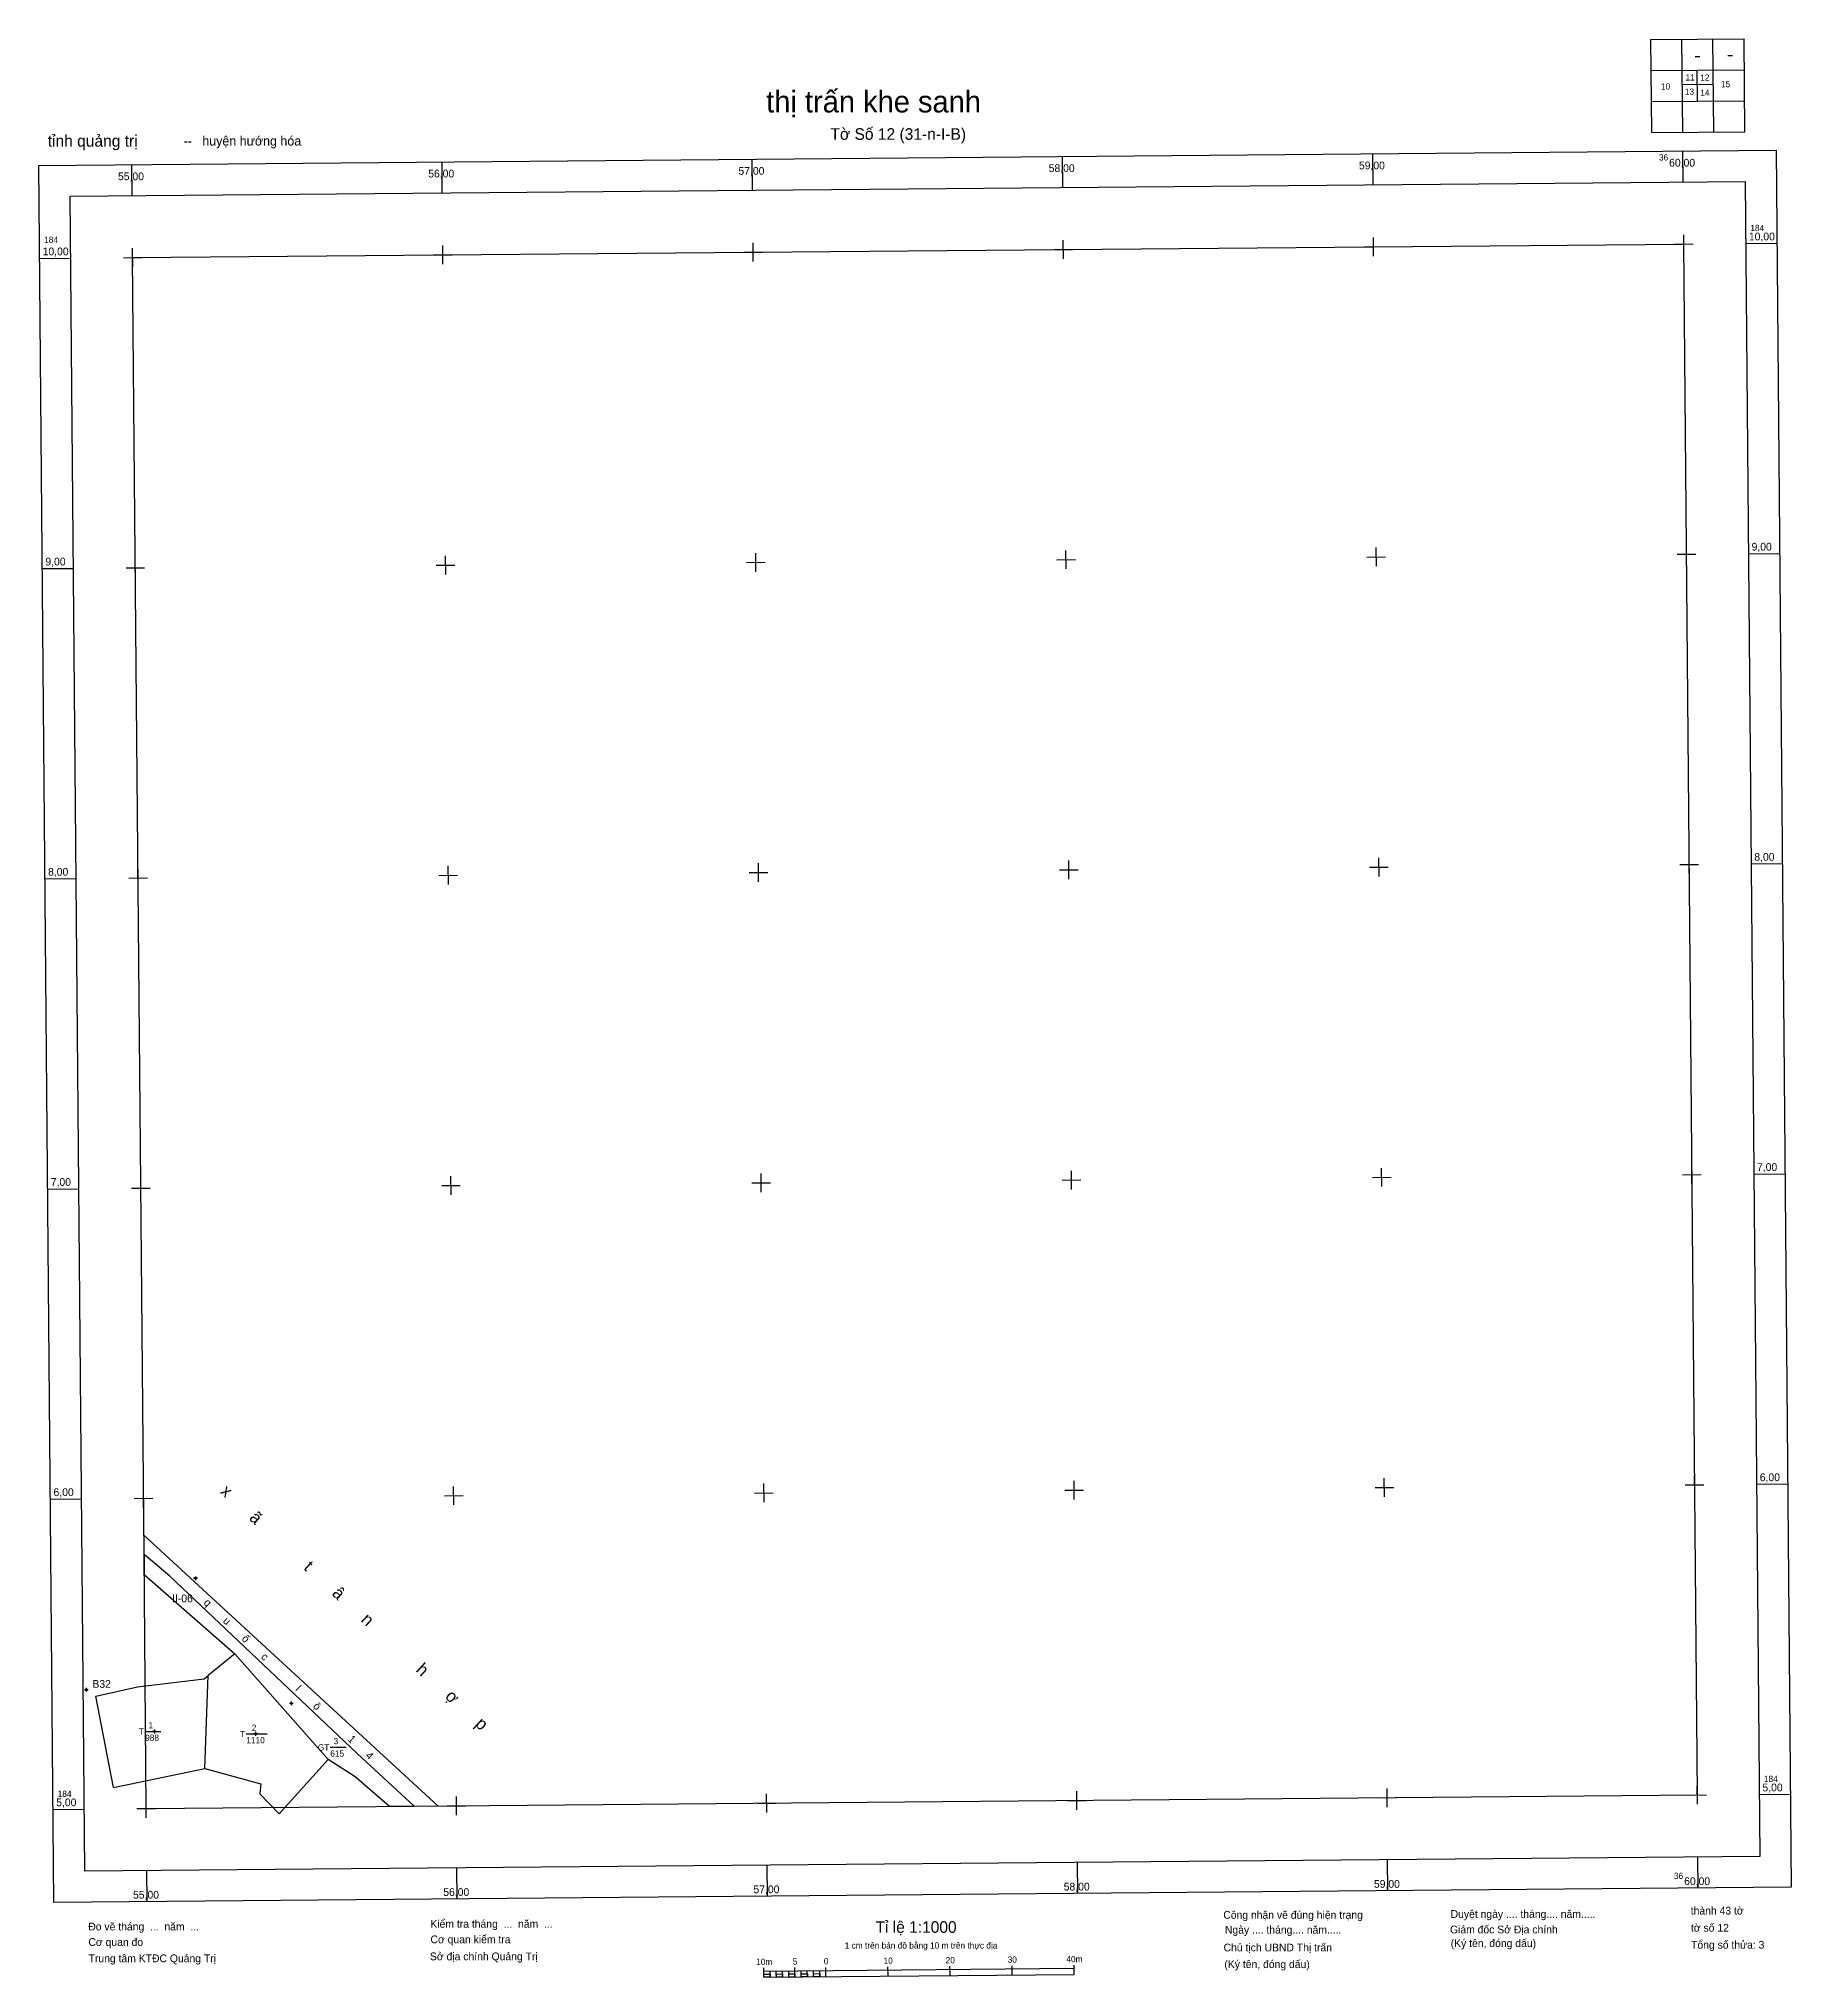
# Model space of a CAD drawing. Extents: x 552020 to 592342, y 1839949 to 1859728.
# Drawn here: x 552020 to 552585, y 1839949 to 1840574 of the extents above.
import ezdxf

# ---------------------------------------------------------------- set-up
doc = ezdxf.new("R2010")
doc.units = 0
for name, color, linetype in [('Level 1', 7, 'Continuous'), ('Level 10', 7, 'Continuous'), ('Level 11', 7, 'Continuous'), ('Level 12', 7, 'Continuous'), ('Level 13', 7, 'Continuous'), ('Level 34', 7, 'Continuous'), ('Level 62', 7, 'Continuous'), ('Level 63', 7, 'Continuous')]:
    doc.layers.add(name, color=color, linetype=linetype)

msp = doc.modelspace()

# ---------------------------------------------------------------- linework, layer by layer
at = {"layer": 'Level 1'}
for p, q in [((552554.55, 1840563.73), (552554.64, 1840553.73)), ((552549.9, 1840559.11), (552559.9, 1840559.2))]:
    msp.add_line(p, q, dxfattribs=at)
at = {"layer": 'Level 10'}
for p, q in [((552070.46, 1840077.71), (552070.15, 1840077.71)), ((552070.76, 1840078.33), (552070.77, 1840078.02)), ((552070.77, 1840077.39), (552070.77, 1840077.08)), ((552071.4, 1840077.72), (552071.09, 1840077.71)), ((552035.58, 1840042.42), (552035.58, 1840042.1)), ((552035.27, 1840041.79), (552034.96, 1840041.79)), ((552035.58, 1840041.48), (552035.59, 1840041.17)), ((552036.21, 1840041.8), (552035.89, 1840041.79))]:
    msp.add_line(p, q, dxfattribs=at)
for centre, radius in [((552070.78, 1840077.71), 0.312), ((552070.78, 1840077.71), 0.075), ((552035.59, 1840041.8), 0.312), ((552035.59, 1840041.8), 0.075)]:
    msp.add_circle(centre, radius, dxfattribs=at)
at = {"layer": 'Level 11'}
for p, q in [((552101.33, 1840037.39), (552101.01, 1840037.38)), ((552101.33, 1840037.39), (552101.01, 1840037.38)), ((552101.64, 1840037.7), (552101.33, 1840037.39)), ((552101.64, 1840037.7), (552101.33, 1840037.39)), ((552101.33, 1840037.39), (552101.65, 1840037.08)), ((552101.33, 1840037.39), (552101.65, 1840037.08)), ((552101.64, 1840038.01), (552101.64, 1840037.7)), ((552101.64, 1840038.01), (552101.64, 1840037.7)), ((552101.95, 1840037.39), (552101.64, 1840037.7)), ((552101.95, 1840037.39), (552101.64, 1840037.7)), ((552101.65, 1840037.08), (552101.95, 1840037.39)), ((552101.65, 1840037.08), (552101.95, 1840037.39)), ((552101.65, 1840037.08), (552101.65, 1840036.77)), ((552101.65, 1840037.08), (552101.65, 1840036.77)), ((552102.27, 1840037.4), (552101.95, 1840037.39)), ((552102.27, 1840037.4), (552101.95, 1840037.39)), ((552057.21, 1840028.34), (552056.9, 1840028.34)), ((552057.21, 1840028.34), (552056.9, 1840028.34)), ((552057.52, 1840028.66), (552057.21, 1840028.34)), ((552057.52, 1840028.66), (552057.21, 1840028.34)), ((552057.21, 1840028.34), (552057.53, 1840028.04)), ((552057.21, 1840028.34), (552057.53, 1840028.04)), ((552057.52, 1840028.97), (552057.52, 1840028.66)), ((552057.52, 1840028.97), (552057.52, 1840028.66)), ((552057.83, 1840028.35), (552057.52, 1840028.66)), ((552057.83, 1840028.35), (552057.52, 1840028.66)), ((552057.53, 1840028.04), (552057.83, 1840028.35)), ((552057.53, 1840028.04), (552057.83, 1840028.35)), ((552057.53, 1840028.04), (552057.53, 1840027.73)), ((552057.53, 1840028.04), (552057.53, 1840027.73)), ((552058.14, 1840028.35), (552057.83, 1840028.35)), ((552058.14, 1840028.35), (552057.83, 1840028.35)), ((552089.8, 1840027.54), (552089.48, 1840027.54)), ((552089.8, 1840027.54), (552089.48, 1840027.54)), ((552090.11, 1840027.85), (552089.8, 1840027.54)), ((552090.11, 1840027.85), (552089.8, 1840027.54)), ((552089.8, 1840027.54), (552090.12, 1840027.23)), ((552089.8, 1840027.54), (552090.12, 1840027.23)), ((552090.11, 1840028.17), (552090.11, 1840027.85)), ((552090.11, 1840028.17), (552090.11, 1840027.85)), ((552090.42, 1840027.54), (552090.11, 1840027.85)), ((552090.42, 1840027.54), (552090.11, 1840027.85)), ((552090.12, 1840027.23), (552090.42, 1840027.54)), ((552090.12, 1840027.23), (552090.42, 1840027.54)), ((552090.12, 1840027.23), (552090.12, 1840026.91)), ((552090.12, 1840027.23), (552090.12, 1840026.91)), ((552090.74, 1840027.55), (552090.42, 1840027.54)), ((552090.74, 1840027.55), (552090.42, 1840027.54))]:
    msp.add_line(p, q, dxfattribs=at)
for centre in [(552101.65, 1840037.4), (552101.65, 1840037.4), (552057.53, 1840028.35), (552057.53, 1840028.35), (552090.12, 1840027.55), (552090.12, 1840027.55)]:
    msp.add_circle(centre, 0.075, dxfattribs=at)
at = {"layer": 'Level 13'}
for p, q in [((552054.52, 1840028.32), (552059.62, 1840028.36)), ((552087.11, 1840027.52), (552093.91, 1840027.57)), ((552114.18, 1840023.23), (552119.27, 1840023.28))]:
    msp.add_line(p, q, dxfattribs=at)
at = {"layer": 'Level 34'}
for points in [[(552054.11, 1840091.61), (552148.98, 1840004.31)], [(552054.16, 1840085.48), (552054.17, 1840085.37)], [(552141.21, 1840004.24), (552122.84, 1840021.23), (552062.44, 1840078.41), (552054.17, 1840085.37)], [(552054.17, 1840085.37), (552054.22, 1840078.97), (552083.48, 1840053.35)], [(552083.48, 1840053.35), (552074.84, 1840046.41)], [(552113.51, 1840019.3), (552083.48, 1840053.35)], [(552038.68, 1840039.66), (552052.04, 1840042.76), (552073.51, 1840045.34), (552074.84, 1840046.41)], [(552073.72, 1840016.44), (552074.84, 1840046.41)], [(552044.33, 1840010.33), (552038.68, 1840039.66)], [(552097.74, 1840001.75), (552113.51, 1840019.3)], [(552141.21, 1840004.24), (552133.26, 1840004.17), (552122.18, 1840013.72), (552113.51, 1840019.3)], [(552044.33, 1840010.33), (552073.72, 1840016.44)], [(552073.72, 1840016.44), (552091.86, 1840011.5)], [(552091.86, 1840011.5), (552091.49, 1840008.26)], [(552091.49, 1840008.26), (552097.74, 1840001.75)]]:
    msp.add_lwpolyline(points, dxfattribs=at)
at = {"layer": 'Level 62'}
for p, q in [((552539.78, 1840573.6), (552569.77, 1840573.86)), ((552540.04, 1840543.61), (552539.78, 1840573.6)), ((552550.04, 1840543.69), (552549.78, 1840573.68)), ((552560.04, 1840543.78), (552559.77, 1840573.77)), ((552570.03, 1840543.87), (552569.77, 1840573.86)), ((552554.05, 1840568.16), (552555.55, 1840568.18)), ((552564.56, 1840568.42), (552566.06, 1840568.44)), ((552539.87, 1840563.6), (552569.86, 1840563.86)), ((552539.95, 1840553.6), (552569.95, 1840553.86)), ((552540.04, 1840543.61), (552570.03, 1840543.87)), ((552350.24, 1840525.95), (552350.15, 1840535.95)), ((552450.21, 1840526.82), (552450.12, 1840536.82)), ((552550.18, 1840527.7), (552550.09, 1840537.69)), ((552050.34, 1840523.33), (552050.25, 1840533.32)), ((552150.3, 1840524.2), (552150.22, 1840534.2)), ((552250.27, 1840525.07), (552250.19, 1840535.07)), ((552050.54, 1840500.33), (552050.48, 1840506.33)), ((552150.51, 1840501.21), (552150.45, 1840507.21)), ((552247.45, 1840505.05), (552253.45, 1840505.11)), ((552250.47, 1840502.08), (552250.42, 1840508.08)), ((552347.42, 1840505.93), (552353.42, 1840505.98)), ((552350.44, 1840502.96), (552350.39, 1840508.95)), ((552447.39, 1840506.8), (552453.38, 1840506.86)), ((552450.41, 1840503.83), (552450.36, 1840509.83)), ((552547.35, 1840507.68), (552553.35, 1840507.73)), ((552550.38, 1840504.7), (552550.33, 1840510.7)), ((552570.35, 1840507.88), (552580.34, 1840507.97)), ((552020.52, 1840503.07), (552030.52, 1840503.16)), ((552047.51, 1840503.31), (552053.51, 1840503.36)), ((552147.48, 1840504.18), (552153.48, 1840504.23)), ((552051.41, 1840400.36), (552051.36, 1840406.36)), ((552151.38, 1840401.24), (552151.33, 1840407.24)), ((552248.32, 1840405.09), (552254.32, 1840405.14)), ((552251.35, 1840402.11), (552251.3, 1840408.11)), ((552348.29, 1840405.96), (552354.29, 1840406.01)), ((552351.32, 1840402.99), (552351.26, 1840408.99)), ((552448.26, 1840406.83), (552454.26, 1840406.89)), ((552451.29, 1840403.86), (552451.23, 1840409.86)), ((552548.23, 1840407.71), (552554.23, 1840407.76)), ((552551.25, 1840404.74), (552551.2, 1840410.73)), ((552571.22, 1840407.91), (552581.22, 1840408)), ((552021.39, 1840403.1), (552031.39, 1840403.19)), ((552048.39, 1840403.34), (552054.38, 1840403.39)), ((552148.35, 1840404.21), (552154.35, 1840404.26)), ((552052.29, 1840300.4), (552052.23, 1840306.39)), ((552152.25, 1840301.27), (552152.2, 1840307.27)), ((552249.2, 1840305.12), (552255.2, 1840305.17)), ((552252.22, 1840302.14), (552252.17, 1840308.14)), ((552349.17, 1840305.99), (552355.16, 1840306.04)), ((552352.19, 1840303.02), (552352.14, 1840309.02)), ((552449.13, 1840306.87), (552455.13, 1840306.92)), ((552452.16, 1840303.89), (552452.11, 1840309.89)), ((552549.1, 1840307.74), (552555.1, 1840307.79)), ((552552.13, 1840304.77), (552552.08, 1840310.77)), ((552572.1, 1840307.94), (552582.09, 1840308.03)), ((552022.27, 1840303.13), (552032.27, 1840303.22)), ((552049.26, 1840303.37), (552055.26, 1840303.42)), ((552149.23, 1840304.24), (552155.23, 1840304.3)), ((552053.16, 1840200.43), (552053.11, 1840206.43)), ((552153.13, 1840201.3), (552153.08, 1840207.3)), ((552250.07, 1840205.15), (552256.07, 1840205.2)), ((552253.1, 1840202.18), (552253.04, 1840208.17)), ((552350.04, 1840206.02), (552356.04, 1840206.08)), ((552353.07, 1840203.05), (552353.01, 1840209.05)), ((552450.01, 1840206.9), (552456.01, 1840206.95)), ((552453.03, 1840203.92), (552452.98, 1840209.92)), ((552549.98, 1840207.77), (552555.98, 1840207.82)), ((552553, 1840204.8), (552552.95, 1840210.8)), ((552572.97, 1840207.97), (552582.97, 1840208.06)), ((552023.14, 1840203.16), (552033.14, 1840203.25)), ((552050.13, 1840203.4), (552056.13, 1840203.45)), ((552150.1, 1840204.27), (552156.1, 1840204.33)), ((552054.03, 1840100.46), (552053.98, 1840106.46)), ((552154, 1840101.33), (552153.95, 1840107.33)), ((552250.95, 1840105.18), (552256.94, 1840105.23)), ((552253.97, 1840102.21), (552253.92, 1840108.21)), ((552350.91, 1840106.05), (552356.91, 1840106.11)), ((552353.94, 1840103.08), (552353.89, 1840109.08)), ((552450.88, 1840106.93), (552456.88, 1840106.98)), ((552453.91, 1840103.96), (552453.86, 1840109.95)), ((552550.85, 1840107.8), (552556.85, 1840107.86)), ((552553.88, 1840104.83), (552553.82, 1840110.83)), ((552573.84, 1840108), (552583.84, 1840108.09)), ((552024.02, 1840103.2), (552034.01, 1840103.28)), ((552051.01, 1840103.43), (552057.01, 1840103.48)), ((552150.98, 1840104.31), (552156.98, 1840104.36)), ((552054.91, 1840000.49), (552054.86, 1840006.49)), ((552154.88, 1840001.36), (552154.82, 1840007.36)), ((552251.82, 1840005.21), (552257.82, 1840005.26)), ((552254.85, 1840002.24), (552254.79, 1840008.24)), ((552351.79, 1840006.09), (552357.79, 1840006.14)), ((552354.81, 1840003.11), (552354.76, 1840009.11)), ((552451.76, 1840006.96), (552457.76, 1840007.01)), ((552454.78, 1840003.99), (552454.73, 1840009.99)), ((552551.73, 1840007.83), (552557.72, 1840007.89)), ((552554.75, 1840004.86), (552554.7, 1840010.86)), ((552574.72, 1840008.04), (552584.72, 1840008.12)), ((552024.89, 1840003.23), (552034.89, 1840003.31)), ((552051.88, 1840003.46), (552057.88, 1840003.52)), ((552151.85, 1840004.34), (552157.85, 1840004.39)), ((552355.05, 1839976.12), (552354.96, 1839986.12)), ((552455.02, 1839977), (552454.93, 1839986.99)), ((552554.99, 1839977.87), (552554.9, 1839987.87)), ((552055.14, 1839973.5), (552055.06, 1839983.5)), ((552155.11, 1839974.37), (552155.03, 1839984.37)), ((552255.08, 1839975.25), (552254.99, 1839985.24)), ((552253.94, 1839949.13), (552253.91, 1839952.13)), ((552253.92, 1839951.13), (552353.89, 1839952.01)), ((552253.94, 1839949.13), (552253.92, 1839951.13)), ((552253.94, 1839949.13), (552353.91, 1839950.01)), ((552255.94, 1839949.15), (552255.92, 1839951.15)), ((552257.94, 1839949.17), (552257.92, 1839951.17)), ((552259.94, 1839949.19), (552259.92, 1839951.19)), ((552261.94, 1839949.2), (552261.92, 1839951.2)), ((552263.94, 1839949.22), (552263.91, 1839952.22)), ((552263.94, 1839949.22), (552263.92, 1839951.22)), ((552265.94, 1839949.24), (552265.92, 1839951.24)), ((552267.94, 1839949.26), (552267.92, 1839951.26)), ((552269.93, 1839949.27), (552269.92, 1839951.27)), ((552271.93, 1839949.29), (552271.92, 1839951.29)), ((552273.93, 1839949.31), (552273.91, 1839952.31)), ((552293.93, 1839949.48), (552293.9, 1839952.48)), ((552313.92, 1839949.66), (552313.89, 1839952.66)), ((552333.91, 1839949.83), (552333.89, 1839952.83)), ((552353.91, 1839950.01), (552353.88, 1839953.01))]:
    msp.add_line(p, q, dxfattribs=at)
for points in [[(552025.15, 1839973.24), (552020.26, 1840533.06), (552580.08, 1840537.96), (552584.98, 1839978.13)], [(552035.06, 1839983.32), (552030.34, 1840523.15), (552570.17, 1840527.87), (552574.89, 1839988.04)], [(552253.94, 1839949.13), (552253.93, 1839950.13), (552255.93, 1839950.15), (552255.94, 1839949.15)], [(552257.94, 1839949.17), (552257.93, 1839950.17), (552259.93, 1839950.19), (552259.94, 1839949.19)], [(552261.94, 1839949.2), (552261.93, 1839950.2), (552263.93, 1839950.22), (552263.94, 1839949.22)], [(552265.94, 1839949.24), (552265.93, 1839950.24), (552267.93, 1839950.26), (552267.94, 1839949.26)], [(552269.93, 1839949.27), (552269.93, 1839950.27), (552271.93, 1839950.29), (552271.93, 1839949.29)]]:
    msp.add_lwpolyline(points, close=True, dxfattribs=at)
at = {"layer": 'Level 63'}
for points in [[(552050.51, 1840503.33), (552550.35, 1840507.7)], [(552554.73, 1840007.86), (552550.35, 1840507.7)], [(552054.17, 1840085.37), (552050.51, 1840503.33)], [(552054.88, 1840003.49), (552054.17, 1840085.37)], [(552141.21, 1840004.24), (552554.73, 1840007.86)], [(552054.88, 1840003.49), (552141.21, 1840004.24)]]:
    msp.add_lwpolyline(points, dxfattribs=at)

# ---------------------------------------------------------------- texts
at = {"layer": 'Level 12'}
for s, p in [('II-06 ', (552063.21, 1840069.98)), ('B32 ', (552037.55, 1840042.41))]:
    msp.add_text(s, height=2.5, dxfattribs=at).set_placement(p)
at = {"layer": 'Level 13'}
for s, p in [('1', (552055.62, 1840029.33)), ('2', (552088.9, 1840028.53)), ('T', (552052.53, 1840027.3)), ('988', (552054.55, 1840025.32)), ('T', (552085.12, 1840026.5)), ('1110', (552087.14, 1840024.52)), ('GT', (552110.19, 1840022.2)), ('3', (552115.27, 1840024.24)), ('615', (552114.2, 1840020.23))]:
    msp.add_text(s, height=2, dxfattribs=at).set_placement(p)
at = {"layer": 'Level 34'}
for s, height, rotation, p in [('x', 4, 317.1333, (552078.51, 1840105.33)), ('ã', 4, 317.1333, (552087.83, 1840096.83)), ('t', 4, 317.1333, (552105.38, 1840080.81)), ('â', 4, 317.1333, (552114.5, 1840072.49)), ('q', 2.5, 316.06659, (552073.19, 1840069.61)), ('u', 2.5, 316.06659, (552079.39, 1840063.74)), ('n', 4, 317.1333, (552123.85, 1840064)), ('ố', 2.5, 316.06659, (552085.46, 1840057.99)), ('c', 2.5, 316.06659, (552091.68, 1840052.12)), ('h', 4, 317.1333, (552141.52, 1840047.88)), ('l', 2.5, 316.06659, (552102.76, 1840041.62)), ('ộ', 2.5, 316.06659, (552108.43, 1840036.25)), ('ợ', 4, 317.1333, (552150.94, 1840039.27)), ('p', 4, 317.1333, (552160.65, 1840030.42)), ('1', 2.5, 316.06659, (552119.65, 1840025.62)), ('4', 2.5, 316.74845, (552125.35, 1840020.28))]:
    msp.add_text(s, height=height, rotation=rotation, dxfattribs=at).set_placement(p)
at = {"layer": 'Level 62'}
for s, height, p in [('11', 2, (552550.91, 1840560.41)), ('12', 2, (552555.65, 1840560.34)), ('thị trấn khe sanh', 7, (552254.67, 1840550.11)), ('10', 2, (552543, 1840557.5)), ('13', 2, (552550.7, 1840555.81)), ('14', 2, (552555.68, 1840555.47)), ('15', 2, (552562.33, 1840558.25)), ('tỉnh quảng trị ', 3.75, (552023.14, 1840539.08)), ('   --   huyện hướng hóa', 3, (552063.6, 1840539.44)), ('Tờ Số 12 (31-n-I-B)', 3.75, (552275.38, 1840541.29)), ('36', 2, (552542.36, 1840534.63)), ('55,00', 2.5, (552045.79, 1840528.28)), ('56,00', 2.5, (552145.76, 1840529.16)), ('57,00', 2.5, (552245.73, 1840530.03)), ('58,00', 2.5, (552345.7, 1840530.91)), ('59,00', 2.5, (552445.67, 1840531.78)), ('60,00', 2.5, (552545.64, 1840532.66)), ('10,00', 2.5, (552571.34, 1840508.89)), ('184', 2, (552571.81, 1840511.89)), ('10,00', 2.5, (552021.51, 1840504.08)), ('184', 2, (552021.98, 1840508.08)), ('9,00', 2.5, (552572.21, 1840408.92)), ('9,00', 2.5, (552022.39, 1840404.11)), ('8,00', 2.5, (552573.09, 1840308.95)), ('8,00', 2.5, (552023.26, 1840304.14)), ('7,00', 2.5, (552573.96, 1840208.98)), ('7,00', 2.5, (552024.13, 1840204.17)), ('6,00', 2.5, (552574.84, 1840109.01)), ('6,00', 2.5, (552025.01, 1840104.2)), ('5,00', 2.5, (552575.71, 1840009.04)), ('184', 2, (552576.18, 1840012.05)), ('5,00', 2.5, (552025.88, 1840004.24)), ('184', 2, (552026.36, 1840007.24)), ('59,00', 2.5, (552450.51, 1839977.96)), ('36', 2, (552547.2, 1839980.8)), ('60,00', 2.5, (552550.48, 1839978.83)), ('55,00', 2.5, (552050.64, 1839974.46)), ('56,00', 2.5, (552150.61, 1839975.33)), ('57,00', 2.5, (552250.57, 1839976.21)), ('58,00', 2.5, (552350.54, 1839977.08)), ('Kiểm tra tháng  ...  năm  ...', 2.5, (552146.45, 1839965.08)), ('Tỉ lệ 1:1000', 3.74, (552289.89, 1839963.44)), ('Công nhận vẽ đúng hiện trạng', 2.5, (552401.97, 1839967.97)), ('Duyệt ngày .... tháng.... năm.....', 2.5, (552475.22, 1839968.26)), ('thành 43 tờ', 2.5, (552552.61, 1839969.34)), ('Đo vẽ tháng  ...  năm  ...', 2.5, (552036.22, 1839964.21)), ('Cơ quan đo', 2.5, (552036.26, 1839959.21)), ('Cơ quan kiểm tra', 2.5, (552146.49, 1839960.08)), ('Ngày .... tháng.... năm.....', 2.5, (552402.49, 1839963.18)), ('Giám đốc Sở Địa chính', 2.5, (552475.02, 1839963.26)), ('(Ký tên, đóng dấu) ', 2.5, (552475.25, 1839958.85)), ('tờ số 12', 2.5, (552552.66, 1839963.82)), ('Tổng số thửa: 3', 2.5, (552552.71, 1839958.34)), ('Trung tâm KTĐC Quảng Trị', 2.5, (552036.31, 1839953.97)), ('Sở địa chính Quảng Trị', 2.5, (552146.32, 1839954.6)), ('10m', 2, (552251.43, 1839953.11)), ('5', 2, (552263.22, 1839953.21)), ('0', 2, (552273.22, 1839953.3)), ('1 cm trên bản đồ bằng 10 m trên thực địa', 2, (552279.96, 1839958.36)), ('10', 2, (552292.49, 1839953.47)), ('20', 2, (552312.49, 1839953.64)), ('30', 2, (552332.48, 1839953.82)), ('40m', 2, (552351.39, 1839953.98)), ('Chủ tịch UBND Thị trấn', 2.5, (552402.06, 1839957.46)), ('(Ký tên, đóng dấu) ', 2.5, (552402.33, 1839952.08))]:
    msp.add_text(s, height=height, dxfattribs=at).set_placement(p)

doc.saveas('drawing.dxf')
